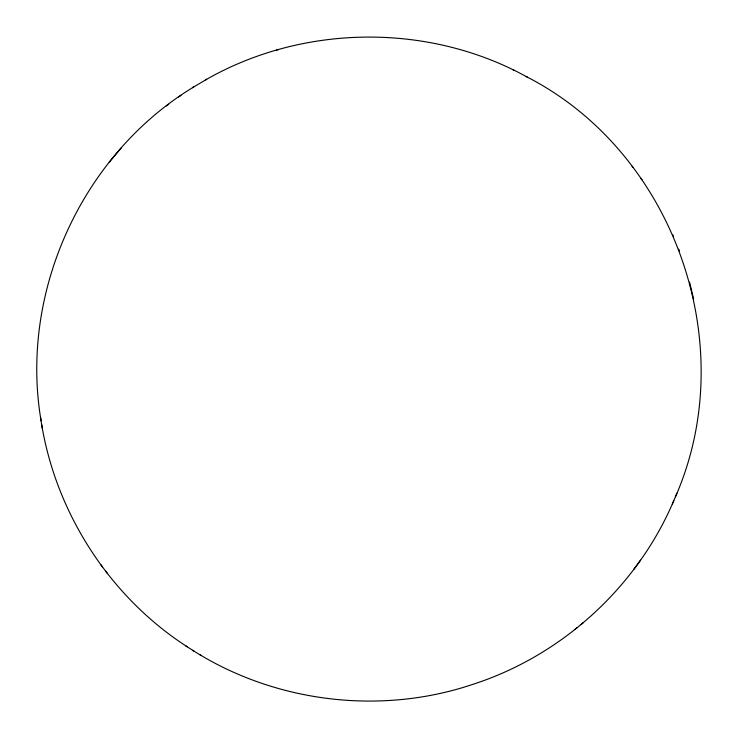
<?xml version="1.0" encoding="UTF-8"?>
<svg xmlns="http://www.w3.org/2000/svg" width="738" height="738" viewBox="0 0 738 738"><rect width="100%" height="100%" fill="white"/><g stroke="black" fill="none" stroke-linecap="round" stroke-linejoin="round"><path stroke-width="1.11" d="M675.445 496.785C742.124 344.997 674.44 151.991 526.111 76.503M192.683 650.298C274.674 702.502 380.144 715.417 472.32 684.532L473.925 683.997C562.624 655.03 637.374 586.525 673.803 500.632M672.318 504.155L676.94 493.233M633.693 569.505L640.51 560.151M193.651 87.001C82.001 154.556 19.188 292.211 41.079 420.743M121.401 147.757L109.233 162.222M574.819 629.56L577.005 627.77M581.129 624.403L583.371 622.577M178.67 96.992L180.967 95.359M166.271 106.023L168.688 104.307M205.634 79.907L206.714 79.261C304.074 23.92 429.525 22.832 527.513 77.25M192.498 87.702L206.714 79.261M276.685 50.055L278.327 49.64M512.735 69.667L513.971 70.331M199.786 654.597L201.123 655.455M40.479 416.942C53.606 509.801 108.32 595.907 187.184 646.765M185.69 645.815L194.094 651.193M100.838 564.745L102.573 567.052M105.792 571.295L107.49 573.546M632.051 166.244L632.955 167.452M641.054 178.568L642.005 179.832M672.853 234.896L673.545 236.547M678.711 249.176L679.421 250.874M689.578 282.165L693.637 299.185M41.78 424.867L42.38 428.64"/></g></svg>
